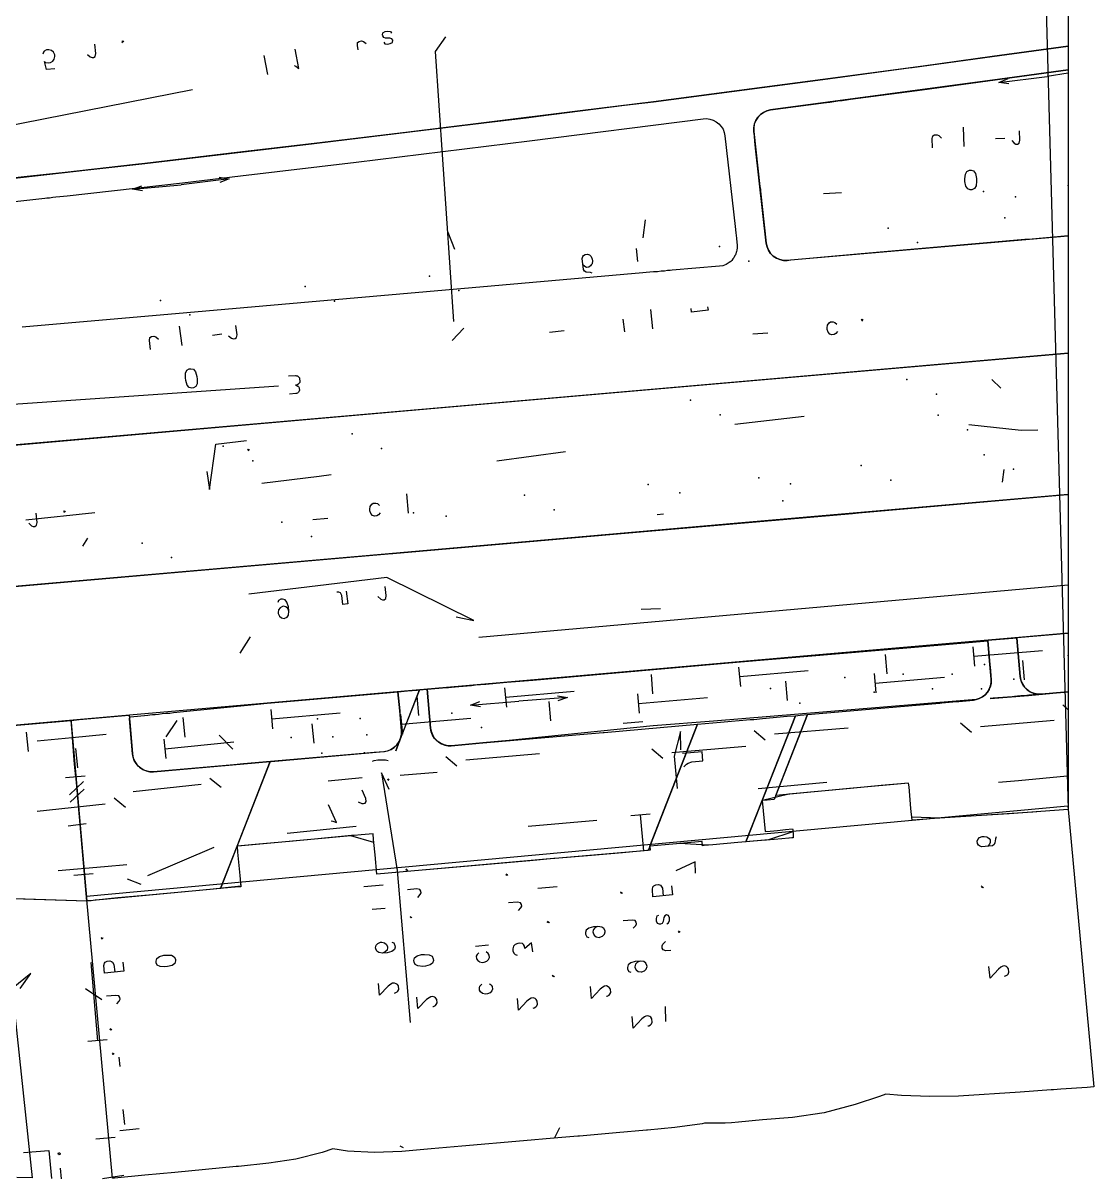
# Model space of a CAD drawing. Header units: metres. Extents: x 131 to 658, y 22 to 173.
# Drawn here: x 600.5 to 658.2, y 60.5 to 122.7 of the extents above; entities that cross this region are included whole.
import ezdxf

# ---------------------------------------------------------------- set-up
doc = ezdxf.new("R2010")
doc.units = ezdxf.units.M
for name, color, linetype in [('BOUNDARY', 7, 'Continuous'), ('BUILDING', 7, 'Continuous'), ('ELECTR_CABLE', 7, 'Continuous'), ('ELECTR_CABLE_COMM', 7, 'Continuous'), ('GAS', 7, 'Continuous'), ('GRASS', 7, 'Continuous'), ('HEAT', 7, 'Continuous'), ('OVERHEAD_POWER_LINE', 7, 'Continuous'), ('ROAD', 7, 'Continuous'), ('SEWER', 7, 'Continuous'), ('SIDEWALK_PATH', 7, 'Continuous'), ('TREE', 7, 'Continuous'), ('WATER_PIPELINE', 7, 'Continuous')]:
    doc.layers.add(name, color=color, linetype=linetype)

msp = doc.modelspace()

# ---------------------------------------------------------------- linework, layer by layer
at = {"layer": 'BOUNDARY'}
msp.add_lwpolyline([(654.554, 161.377), (656.795, 80.359), (655.319, 80.259), (655.319, 80.259), (654.875, 80.226), (653.211, 80.115), (649.882, 79.893), (648.362, 79.948), (648.317, 80.426), (648.317, 80.426), (648.217, 81.58), (648.217, 81.58), (648.195, 81.791), (648.195, 81.791), (646.719, 81.657), (645.066, 81.502), (641.748, 81.191), (640.317, 80.847), (640.305, 80.847), (640.305, 80.847), (640.461, 79.172), (640.461, 79.172), (640.727, 79.205), (640.727, 79.205), (641.138, 79.238), (641.138, 79.238), (641.559, 79.283), (641.559, 79.283), (641.937, 79.316), (641.937, 79.316), (641.948, 79.283), (641.948, 79.283), (641.959, 79.161), (640.638, 78.728), (638.985, 78.584), (638.985, 78.584), (637.653, 78.462), (637.653, 78.462), (637.32, 78.439), (635.867, 78.528), (635.489, 78.495), (635.489, 78.495), (634.247, 78.384), (634.247, 78.384), (634.269, 78.173), (634.269, 78.173), (632.782, 78.04), (631.117, 77.896), (629.131, 77.718), (629.131, 77.718), (629.075, 77.718), (629.075, 77.718), (627.799, 77.607), (626.146, 77.463), (622.828, 77.174), (621.163, 77.03), (619.554, 76.886), (619.554, 76.886), (619.455, 77.929), (619.455, 77.929), (619.388, 78.595), (618.156, 78.95), (616.192, 78.772), (616.192, 78.772), (614.838, 78.65), (613.185, 78.495), (612.02, 78.384), (612.02, 78.384), (612.042, 78.062), (612.042, 78.062), (612.164, 76.819), (612.164, 76.819), (612.22, 76.231), (610.577, 76.065), (607.259, 75.754), (605.606, 75.599), (603.93, 75.432), (603.93, 75.432), (602.277, 75.488), (600.612, 75.543), (599.369, 75.576)], dxfattribs=at)
at = {"layer": 'BUILDING'}
msp.add_lwpolyline([(656.776, 80.57), (658.173, 65.436), (657.808, 65.393), (656.387, 65.297), (655.998, 65.268), (655.873, 65.259), (654.209, 65.148), (650.88, 64.926), (649.335, 64.903), (647.814, 64.958), (646.957, 65.031), (646.63, 64.907), (645.31, 64.474), (643.646, 64.032), (641.942, 63.785), (640.322, 63.643), (639.023, 63.524), (638.651, 63.495), (638.318, 63.473), (637.206, 63.469), (637.079, 63.439), (635.607, 63.233), (634.12, 63.1), (634.077, 63.096), (632.433, 62.953), (630.467, 62.778), (630.377, 62.77), (629.074, 62.661), (627.45, 62.52), (624.128, 62.231), (622.481, 62.088), (620.894, 61.946), (619.429, 61.886), (617.965, 61.97), (617.179, 62.093), (616.602, 61.886), (615.181, 61.526), (613.732, 61.308), (612.09, 61.141), (611.976, 61.13), (608.66, 60.819), (607.049, 60.668), (605.413, 60.506), (605.303, 60.502), (603.902, 75.69)], close=True, dxfattribs=at)
msp.add_lwpolyline([(599.188, 77.278), (600.977, 60.523), (600.162, 60.55)], dxfattribs=at)
at = {"layer": 'ELECTR_CABLE'}
for points in [[(634.002, 112.129), (633.88, 111.153)], [(631.151, 109.255), (631.062, 109.288), (631.062, 109.288), (630.829, 109.311), (630.829, 109.311), (630.729, 109.355), (630.729, 109.355), (630.673, 109.444), (630.673, 109.444), (630.607, 110.043), (630.607, 110.043), (630.64, 110.143), (630.64, 110.143), (630.685, 110.198), (630.685, 110.198), (630.762, 110.265), (630.762, 110.265), (630.895, 110.276), (630.895, 110.276), (630.995, 110.232), (630.995, 110.232), (631.095, 110.143), (631.095, 110.143), (631.151, 110.01), (631.151, 110.01), (631.162, 109.91), (631.162, 109.91), (631.139, 109.754), (631.139, 109.754), (631.095, 109.699), (631.095, 109.699), (631.062, 109.643), (631.062, 109.643), (630.973, 109.577), (630.973, 109.577), (630.84, 109.566), (630.84, 109.566), (630.751, 109.61), (630.751, 109.61), (630.651, 109.699)], [(633.614, 109.888), (633.536, 110.576)], [(653.155, 103.052), (652.678, 103.518)], [(638.83, 101.121), (642.558, 101.543)], [(651.435, 101.099), (654.254, 100.788), (654.254, 100.788), (655.153, 100.81)], [(610.4, 98.569), (610.533, 97.603), (610.533, 97.603), (610.877, 100.034), (610.877, 100.034), (612.53, 100.244)], [(612.652, 99.679), (612.597, 99.723), (612.597, 99.723), (612.641, 99.778), (612.641, 99.778), (612.686, 99.734)], [(626.013, 99.146), (629.708, 99.656)], [(613.362, 97.947), (616.436, 98.325), (616.436, 98.325), (617.091, 98.413)], [(653.255, 97.992), (653.333, 98.68)], [(600.634, 95.961), (604.352, 96.361)], [(603.708, 94.541), (603.975, 94.974)], [(640.095, 81.491), (643.79, 81.835)], [(656.729, 82.168), (654.11, 81.913), (654.11, 81.913), (653.033, 81.813)], [(631.406, 79.782), (627.699, 79.449)], [(614.727, 79.083), (618.434, 79.46)], [(652.911, 78.894), (652.878, 78.794), (652.878, 78.794), (652.845, 78.572), (652.845, 78.572), (652.8, 78.473), (652.8, 78.473), (652.712, 78.417), (652.712, 78.417), (652.112, 78.362), (652.112, 78.362), (652.013, 78.406), (652.013, 78.406), (651.957, 78.439), (651.957, 78.439), (651.902, 78.528), (651.902, 78.528), (651.879, 78.661), (651.879, 78.661), (651.924, 78.75), (651.924, 78.75), (652.013, 78.85), (652.013, 78.85), (652.157, 78.916), (652.157, 78.916), (652.257, 78.916), (652.257, 78.916), (652.412, 78.894), (652.412, 78.894), (652.467, 78.85), (652.467, 78.85), (652.523, 78.806), (652.523, 78.806), (652.578, 78.728), (652.578, 78.728), (652.59, 78.595), (652.59, 78.595), (652.556, 78.495), (652.556, 78.495), (652.456, 78.395)], [(606.083, 77.385), (604.885, 77.274), (604.885, 77.274), (602.377, 77.063)], [(652.212, 76.209), (652.168, 76.153), (652.168, 76.153), (652.112, 76.198), (652.112, 76.198), (652.157, 76.253)], [(608.702, 72.214), (608.669, 72.07), (608.669, 72.07), (608.524, 71.97), (608.524, 71.97), (608.28, 71.903), (608.28, 71.903), (608.136, 71.892), (608.136, 71.892), (607.881, 71.914), (607.881, 71.914), (607.725, 71.981), (607.725, 71.981), (607.659, 72.114), (607.659, 72.114), (607.659, 72.203), (607.659, 72.203), (607.692, 72.347), (607.692, 72.347), (607.836, 72.447), (607.836, 72.447), (608.08, 72.514), (608.08, 72.514), (608.225, 72.525), (608.225, 72.525), (608.48, 72.514), (608.48, 72.514), (608.635, 72.436), (608.635, 72.436), (608.702, 72.303), (608.702, 72.303), (608.702, 72.214)], [(653.366, 71.393), (653.411, 71.404), (653.411, 71.404), (653.511, 71.459), (653.511, 71.459), (653.555, 71.504), (653.555, 71.504), (653.599, 71.604), (653.599, 71.604), (653.577, 71.781), (653.577, 71.781), (653.522, 71.859), (653.522, 71.859), (653.466, 71.903), (653.466, 71.903), (653.366, 71.937), (653.366, 71.937), (653.266, 71.926), (653.266, 71.926), (653.167, 71.87), (653.167, 71.87), (653.033, 71.77), (653.033, 71.77), (652.578, 71.282), (652.578, 71.282), (652.512, 71.903)], [(600.346, 70.727), (600.912, 71.526), (600.912, 71.526), (598.149, 69.307), (598.149, 69.307), (598.337, 67.232)]]:
    msp.add_lwpolyline(points, dxfattribs=at)
at = {"layer": 'ELECTR_CABLE_COMM'}
for points in [[(656.795, 85.741), (656.496, 86.007)], [(644.933, 84.753), (640.96, 84.42)], [(651.58, 84.509), (650.98, 85.009)], [(656.03, 85.164), (652.057, 84.82)], [(640.472, 84.099), (639.873, 84.609)], [(634.957, 83.111), (634.358, 83.61)], [(639.418, 83.755), (635.445, 83.422)], [(619.321, 82.967), (619.399, 83), (619.399, 83), (619.599, 83.033), (619.599, 83.033), (619.81, 83.044), (619.81, 83.044), (620.021, 83.033), (620.021, 83.033), (620.165, 83)], [(623.86, 82.7), (623.261, 83.2)], [(628.31, 83.355), (624.348, 83.022)], [(620.209, 81.447), (619.799, 82.345), (619.799, 82.345), (620.642, 77.086), (620.642, 77.086), (621.352, 68.885)], [(622.795, 82.356), (620.808, 82.19)], [(610.078, 81.713), (606.427, 81.324)], [(611.165, 81.546), (610.555, 82.035)], [(618.755, 82.079), (616.925, 81.89)], [(620.198, 81.935), (620.143, 81.957), (620.143, 81.957), (620.165, 82.024), (620.165, 82.024), (620.22, 81.99)], [(606.005, 80.481), (605.395, 80.969)], [(618.545, 80.77), (618.733, 80.692), (618.733, 80.692), (618.833, 80.681), (618.833, 80.681), (618.922, 80.714), (618.922, 80.714), (618.977, 80.803), (618.977, 80.803), (618.955, 80.958), (618.955, 80.958), (618.755, 81.413)], [(604.918, 80.648), (601.256, 80.259)], [(617.08, 79.749), (617.18, 79.738), (617.18, 79.738), (617.368, 79.66), (617.368, 79.66), (616.947, 80.625)], [(610.777, 78.317), (607.204, 76.786)], [(606.849, 76.331), (606.116, 76.619)], [(621.219, 77.119), (621.175, 77.074), (621.175, 77.074), (621.119, 77.119), (621.119, 77.119), (621.163, 77.163)], [(619.887, 76.287), (618.844, 76.198)], [(621.752, 75.632), (621.885, 75.787), (621.885, 75.787), (621.929, 75.876), (621.929, 75.876), (621.918, 75.965), (621.918, 75.965), (621.863, 76.054), (621.863, 76.054), (621.707, 76.087), (621.707, 76.087), (621.208, 76.042)], [(619.998, 75.033), (619.299, 74.977)], [(621.441, 74.567), (621.397, 74.522), (621.397, 74.522), (621.341, 74.567), (621.341, 74.567), (621.385, 74.611)], [(620.353, 73.213), (620.464, 73.179), (620.464, 73.179), (620.52, 73.046), (620.52, 73.046), (620.531, 72.958), (620.531, 72.958), (620.498, 72.824), (620.498, 72.824), (620.353, 72.713), (620.353, 72.713), (620.109, 72.647), (620.109, 72.647), (619.854, 72.636), (619.854, 72.636), (619.654, 72.658), (619.654, 72.658), (619.543, 72.736), (619.543, 72.736), (619.488, 72.869), (619.488, 72.869), (619.477, 72.913), (619.477, 72.913), (619.521, 73.057), (619.521, 73.057), (619.61, 73.146), (619.61, 73.146), (619.754, 73.213), (619.754, 73.213), (619.81, 73.213), (619.81, 73.213), (619.965, 73.179), (619.965, 73.179), (620.065, 73.102), (620.065, 73.102), (620.132, 72.969), (620.132, 72.969), (620.132, 72.924), (620.132, 72.924), (620.098, 72.791), (620.098, 72.791), (619.998, 72.691), (619.998, 72.691), (619.854, 72.636)], [(622.595, 72.236), (622.551, 72.092), (622.551, 72.092), (622.417, 71.992), (622.417, 71.992), (622.173, 71.926), (622.173, 71.926), (622.018, 71.914), (622.018, 71.914), (621.763, 71.937), (621.763, 71.937), (621.607, 72.014), (621.607, 72.014), (621.552, 72.147), (621.552, 72.147), (621.541, 72.236), (621.541, 72.236), (621.574, 72.369), (621.574, 72.369), (621.718, 72.48), (621.718, 72.48), (621.962, 72.547), (621.962, 72.547), (622.118, 72.558), (622.118, 72.558), (622.362, 72.536), (622.362, 72.536), (622.528, 72.458), (622.528, 72.458), (622.584, 72.325), (622.584, 72.325), (622.595, 72.236)], [(620.498, 70.472), (620.542, 70.483), (620.542, 70.483), (620.642, 70.538), (620.642, 70.538), (620.686, 70.583), (620.686, 70.583), (620.731, 70.672), (620.731, 70.672), (620.709, 70.86), (620.709, 70.86), (620.653, 70.938), (620.653, 70.938), (620.598, 70.982), (620.598, 70.982), (620.498, 71.016), (620.498, 71.016), (620.398, 71.004), (620.398, 71.004), (620.298, 70.96), (620.298, 70.96), (620.165, 70.849), (620.165, 70.849), (619.699, 70.361), (619.699, 70.361), (619.643, 70.993)], [(622.562, 69.751), (622.606, 69.751), (622.606, 69.751), (622.706, 69.806), (622.706, 69.806), (622.75, 69.862), (622.75, 69.862), (622.795, 69.95), (622.795, 69.95), (622.773, 70.128), (622.773, 70.128), (622.717, 70.217), (622.717, 70.217), (622.662, 70.261), (622.662, 70.261), (622.562, 70.294), (622.562, 70.294), (622.462, 70.283), (622.462, 70.283), (622.362, 70.228), (622.362, 70.228), (622.229, 70.128), (622.229, 70.128), (621.763, 69.64), (621.763, 69.64), (621.707, 70.261)]]:
    msp.add_lwpolyline(points, dxfattribs=at)
at = {"layer": 'GAS'}
for points in [[(651.757, 88.082), (651.668, 89.126)], [(647.03, 87.672), (646.941, 88.715)], [(655.397, 88.915), (651.713, 88.604)], [(639.151, 86.995), (639.051, 88.038)], [(642.78, 87.838), (639.107, 87.516)], [(654.332, 88.393), (654.421, 87.35)], [(634.424, 86.595), (634.335, 87.639)], [(641.57, 87.283), (641.659, 86.24)], [(646.342, 87.694), (646.431, 86.651)], [(646.386, 87.172), (650.126, 87.494)], [(626.545, 85.874), (626.446, 86.917)], [(630.174, 86.729), (626.501, 86.396)], [(633.581, 86.595), (633.681, 85.552)], [(621.818, 85.43), (621.729, 86.473)], [(628.809, 86.185), (628.898, 85.142)], [(633.636, 86.074), (637.365, 86.396)], [(609.223, 84.265), (609.124, 85.319)], [(613.939, 84.709), (613.851, 85.752)], [(617.568, 85.563), (613.895, 85.231)], [(620.82, 85.475), (620.93, 84.432)], [(620.875, 84.953), (621.907, 85.053), (621.907, 85.053), (624.604, 85.286)], [(608.768, 85.153), (608.18, 84.276)], [(616.048, 84.975), (616.159, 83.932)], [(632.815, 85.009), (633.869, 85.097)], [(600.779, 83.488), (600.679, 84.531)], [(603.131, 84.232), (601.256, 84.054)], [(604.973, 84.409), (603.131, 84.232)], [(603.131, 84.232), (603.253, 82.811), (603.253, 82.811), (603.309, 82.123)], [(608.08, 84.154), (608.191, 83.111)], [(611.787, 83.61), (611.054, 84.365)], [(603.309, 83.655), (603.42, 82.612)], [(608.136, 83.633), (611.853, 84.01)], [(603.83, 82.168), (602.787, 82.079)], [(602.998, 81.147), (603.753, 81.868)], [(603.031, 80.759), (603.786, 81.469)], [(633.237, 80.037), (634.28, 80.126)], [(633.925, 78.129), (633.758, 80.082)], [(603.897, 79.593), (602.92, 79.46)], [(604.274, 76.908), (603.22, 76.819)], [(635.423, 76.253), (635.467, 75.765), (635.467, 75.765), (634.424, 75.654), (634.424, 75.654), (634.391, 76.065), (634.391, 76.065), (634.424, 76.198), (634.424, 76.198), (634.468, 76.253), (634.468, 76.253), (634.568, 76.309), (634.568, 76.309), (634.713, 76.32), (634.713, 76.32), (634.824, 76.287), (634.824, 76.287), (634.868, 76.242), (634.868, 76.242), (634.935, 76.12), (634.935, 76.12), (634.979, 75.71)], [(604.796, 73.446), (604.751, 73.39), (604.751, 73.39), (604.696, 73.435), (604.696, 73.435), (604.74, 73.479)], [(605.872, 72.147), (605.917, 71.659), (605.917, 71.659), (604.873, 71.559), (604.873, 71.559), (604.84, 71.959), (604.84, 71.959), (604.873, 72.092), (604.873, 72.092), (604.918, 72.147), (604.918, 72.147), (605.018, 72.203), (605.018, 72.203), (605.162, 72.214), (605.162, 72.214), (605.262, 72.181), (605.262, 72.181), (605.317, 72.136), (605.317, 72.136), (605.384, 72.014), (605.384, 72.014), (605.428, 71.615)], [(604.141, 72.125), (604.496, 67.909)], [(603.864, 70.727), (604.74, 70.139)], [(605.539, 69.906), (605.672, 70.05), (605.672, 70.05), (605.717, 70.15), (605.717, 70.15), (605.706, 70.239), (605.706, 70.239), (605.65, 70.328), (605.65, 70.328), (605.495, 70.35), (605.495, 70.35), (604.996, 70.305)], [(605.273, 68.519), (605.229, 68.474), (605.229, 68.474), (605.173, 68.519), (605.173, 68.519), (605.217, 68.563)], [(605.018, 67.953), (603.975, 67.864)], [(605.406, 67.232), (605.351, 67.176), (605.351, 67.176), (605.306, 67.221), (605.306, 67.221), (605.351, 67.265)], [(605.717, 66.532), (605.672, 67.032)], [(605.972, 63.403), (605.894, 64.202)], [(606.749, 63.159), (605.706, 63.059)], [(605.462, 62.693), (604.418, 62.604)], [(604.769, 60.484), (605.118, 60.54)], [(605.118, 60.54), (605.917, 60.662)]]:
    msp.add_lwpolyline(points, dxfattribs=at)
at = {"layer": 'GRASS'}
for points in [[(641.659, 109.943), (641.459, 109.943), (641.26, 109.987), (641.071, 110.065), (640.905, 110.176), (640.76, 110.32), (640.649, 110.487), (640.572, 110.675), (640.527, 110.875), (639.95, 115.991), (639.917, 116.346), (639.884, 116.645), (639.85, 116.89), (639.85, 117.089), (639.884, 117.289), (639.961, 117.478), (640.062, 117.628), (640.072, 117.655), (640.217, 117.8), (640.372, 117.911), (640.561, 117.999), (640.76, 118.044), (643.479, 118.41), (643.612, 118.421), (643.768, 118.443), (643.956, 118.465), (644.167, 118.499), (644.389, 118.532), (644.622, 118.554), (644.844, 118.587), (645.066, 118.621), (648.917, 119.131), (656.795, 120.208), (656.795, 119.553), (656.795, 119.287), (656.795, 117.045), (656.795, 116.956), (656.795, 116.579), (656.795, 111.264), (654.642, 111.075), (654.454, 111.064), (653.433, 110.975), (645.443, 110.276)], [(654.509, 86.884), (654.387, 87.017), (654.298, 87.184), (654.232, 87.35), (654.199, 87.528), (654.021, 89.592), (654.021, 89.614), (654.032, 89.625), (656.795, 89.858), (656.795, 89.847), (656.795, 89.836), (656.795, 88.282), (656.795, 86.706), (656.163, 86.651), (655.342, 86.573), (655.153, 86.573), (654.975, 86.607), (654.809, 86.673), (654.642, 86.762)], [(622.473, 84.554), (622.44, 84.753), (622.262, 86.84), (623.294, 86.928), (623.416, 86.939), (623.571, 86.962), (623.76, 86.973), (623.971, 86.995), (624.193, 87.006), (624.415, 87.028), (624.648, 87.05), (624.859, 87.073), (625.414, 87.117), (626.545, 87.217), (627.955, 87.339), (635.667, 88.016), (638.918, 88.293), (648.095, 89.07), (652.456, 89.458), (652.567, 88.171), (652.601, 87.849), (652.623, 87.572), (652.634, 87.394), (652.634, 87.361), (652.634, 87.206), (652.634, 87.172), (652.601, 87.017), (652.534, 86.851), (652.523, 86.828), (652.434, 86.684), (652.423, 86.673), (652.312, 86.54), (652.301, 86.529), (652.168, 86.429), (652.001, 86.34), (651.824, 86.285), (651.191, 86.229), (646.841, 85.874), (637.675, 85.131), (634.435, 84.864), (626.679, 84.076), (625.258, 83.954), (624.126, 83.855), (623.571, 83.799), (623.372, 83.799), (623.172, 83.843), (622.983, 83.932), (622.806, 84.043), (622.662, 84.187), (622.551, 84.365)], [(620.686, 86.706), (620.786, 85.674), (620.808, 85.33), (620.842, 85.02), (620.864, 84.764), (620.875, 84.62), (620.875, 84.554), (620.875, 84.432), (620.864, 84.365), (620.842, 84.254), (620.764, 84.054), (620.686, 83.921), (620.664, 83.899), (620.575, 83.788), (620.531, 83.755), (620.431, 83.666), (620.276, 83.577), (620.098, 83.511), (619.921, 83.477), (619.41, 83.433), (618.811, 83.388), (613.829, 82.956), (612.364, 82.823), (611.842, 82.778), (607.526, 82.401), (607.348, 82.401), (607.17, 82.434), (606.993, 82.49), (606.838, 82.59), (606.693, 82.7), (606.582, 82.845), (606.482, 83), (606.427, 83.178), (606.394, 83.355), (606.227, 85.242), (606.249, 85.353), (606.272, 85.353), (607.215, 85.452), (607.315, 85.464), (607.459, 85.475), (607.614, 85.486), (607.792, 85.508), (607.992, 85.53), (608.191, 85.552), (608.391, 85.563), (608.591, 85.586), (608.78, 85.608), (613.118, 86.041), (613.64, 86.085), (615.105, 86.218), (620.087, 86.651)]]:
    msp.add_lwpolyline(points, close=True, dxfattribs=at)
for points in [[(599.725, 113.072), (601.666, 113.294), (601.777, 113.305), (601.922, 113.316), (602.088, 113.339), (602.266, 113.361), (602.465, 113.383), (602.665, 113.405), (602.865, 113.427), (609.079, 114.127), (612.208, 114.504), (618.434, 115.236), (627.777, 116.379), (637.121, 117.567), (637.309, 117.578), (637.487, 117.555), (637.664, 117.5), (637.831, 117.411), (637.975, 117.289), (638.097, 117.156), (638.197, 117.001), (638.264, 116.823), (638.297, 116.645), (638.852, 111.774), (638.885, 111.43), (638.918, 111.141), (638.941, 110.897), (638.952, 110.786), (638.963, 110.687), (638.963, 110.609), (638.941, 110.498), (638.929, 110.42), (638.874, 110.243), (638.841, 110.198), (638.785, 110.087), (638.73, 110.021), (638.663, 109.943), (638.608, 109.888), (638.519, 109.821), (638.363, 109.721), (638.186, 109.655), (638.008, 109.632), (635.456, 109.41), (635.345, 109.399), (635.212, 109.388), (635.046, 109.366), (634.857, 109.355), (634.668, 109.333), (634.457, 109.322), (634.258, 109.299), (634.058, 109.288), (633.869, 109.266), (624.681, 108.467), (615.46, 107.657), (609.312, 107.124), (600.446, 106.348)], [(584.822, 98.68), (600.834, 100.067), (622.251, 101.942), (642.503, 103.707), (656.795, 104.95), (656.795, 104.883), (656.795, 104.827), (656.795, 98.846), (656.795, 97.337), (639.407, 95.817), (619.166, 94.052), (597.738, 92.177)]]:
    msp.add_lwpolyline(points, dxfattribs=at)
at = {"layer": 'HEAT'}
for points in [[(600.512, 61.894), (601.888, 61.994), (602.019, 60.488)], [(602.456, 61.868), (602.482, 61.858), (602.494, 61.829), (602.484, 61.804), (602.484, 61.804), (602.474, 61.778), (602.445, 61.765), (602.419, 61.775), (602.419, 61.775), (602.394, 61.785), (602.381, 61.814), (602.391, 61.84), (602.391, 61.84), (602.401, 61.866), (602.43, 61.878), (602.456, 61.868)], [(602.499, 61.04), (602.547, 60.47)]]:
    msp.add_lwpolyline(points, dxfattribs=at)
at = {"layer": 'OVERHEAD_POWER_LINE'}
for points in [[(653.045, 119.531), (655.652, 119.852)], [(653.588, 119.453), (653.045, 119.531), (653.045, 119.531), (653.555, 119.73)], [(656.795, 120.019), (655.652, 119.852)], [(606.383, 113.783), (609.001, 114.016)], [(606.926, 113.683), (606.383, 113.783), (606.383, 113.783), (606.893, 113.96)], [(611.598, 114.337), (609.001, 114.016)], [(611.065, 114.415), (611.598, 114.337), (611.598, 114.337), (611.099, 114.138)], [(624.592, 85.985), (627.2, 86.196)], [(625.125, 85.896), (624.592, 85.985), (624.592, 85.985), (625.103, 86.174)], [(629.819, 86.396), (627.2, 86.196)], [(629.286, 86.496), (629.819, 86.396), (629.819, 86.396), (629.297, 86.218)]]:
    msp.add_lwpolyline(points, dxfattribs=at)
at = {"layer": 'ROAD'}
for points in [[(656.795, 131.393), (656.795, 121.484), (652.689, 120.918), (648.972, 120.407), (643.568, 119.686), (639.739, 119.187), (634.446, 118.488), (630.496, 117.999), (625.314, 117.345), (621.252, 116.845), (616.181, 116.235), (612.009, 115.747), (607.048, 115.159), (606.549, 115.103), (603.542, 114.77), (602.754, 114.681), (600.557, 114.437), (594.576, 113.771)], [(596.129, 92.033), (609.257, 93.187), (620.165, 94.13), (620.409, 94.152), (633.126, 95.262), (645.166, 96.316), (645.499, 96.35), (656.74, 97.326), (656.795, 97.337), (656.795, 97.315), (656.795, 97.204), (656.795, 97.115), (656.795, 89.858), (653.71, 89.592), (642.125, 88.582), (630.096, 87.528), (617.135, 86.396), (606.227, 85.441), (599.548, 84.86), (603.076, 85.164), (603.087, 85.075), (603.087, 85.053), (603.93, 75.432), (599.369, 75.576)]]:
    msp.add_lwpolyline(points, dxfattribs=at)
at = {"layer": 'SEWER'}
for points in [[(619.932, 121.695), (619.987, 121.606), (619.987, 121.606), (620.132, 121.584), (620.132, 121.584), (620.265, 121.617), (620.265, 121.617), (620.387, 121.683), (620.387, 121.683), (620.409, 121.794), (620.409, 121.794), (620.353, 121.883), (620.353, 121.883), (620.254, 121.916), (620.254, 121.916), (620.021, 121.916), (620.021, 121.916), (619.921, 121.95), (619.921, 121.95), (619.865, 122.039), (619.865, 122.039), (619.854, 122.094), (619.854, 122.094), (619.876, 122.194), (619.876, 122.194), (619.998, 122.272), (619.998, 122.272), (620.132, 122.294), (620.132, 122.294), (620.276, 122.272), (620.276, 122.272), (620.331, 122.183)], [(618.545, 121.273), (618.5, 121.517), (618.5, 121.517), (618.511, 121.672), (618.511, 121.672), (618.589, 121.739), (618.589, 121.739), (618.722, 121.761), (618.722, 121.761), (618.822, 121.739), (618.822, 121.739), (618.977, 121.617)], [(622.717, 121.184), (623.272, 121.983)], [(613.673, 119.952), (613.473, 120.984)], [(615.094, 120.441), (615.193, 120.407), (615.193, 120.407), (615.349, 120.285), (615.349, 120.285), (615.149, 121.317)], [(623.694, 106.647), (622.717, 121.184)], [(609.623, 119.131), (598.104, 116.867), (598.104, 116.867), (587.374, 114.415)], [(623.372, 111.463), (623.727, 110.553)], [(634.424, 106.248), (634.313, 107.291)], [(637.365, 107.446), (637.387, 107.258), (637.387, 107.258), (636.499, 107.158), (636.499, 107.158), (636.477, 107.357)], [(632.904, 106.092), (632.826, 106.78)], [(623.605, 105.626), (624.226, 106.292)], [(628.842, 106.07), (629.641, 106.159)], [(623.816, 90.735), (624.781, 90.546), (624.781, 90.546), (620.087, 92.865), (620.087, 92.865), (612.663, 91.955)], [(619.61, 91.833), (619.765, 91.7), (619.765, 91.7), (619.854, 91.656), (619.854, 91.656), (619.943, 91.667), (619.943, 91.667), (620.032, 91.733), (620.032, 91.733), (620.054, 91.889), (620.054, 91.889), (619.998, 92.377)], [(625.036, 89.647), (656.795, 92.466)], [(614.816, 91.045), (614.75, 91.19), (614.75, 91.19), (614.65, 91.278), (614.65, 91.278), (614.517, 91.312), (614.517, 91.312), (614.472, 91.3), (614.472, 91.3), (614.339, 91.234), (614.339, 91.234), (614.261, 91.123), (614.261, 91.123), (614.239, 90.968), (614.239, 90.968), (614.239, 90.923), (614.239, 90.923), (614.306, 90.779), (614.306, 90.779), (614.406, 90.69), (614.406, 90.69), (614.55, 90.657), (614.55, 90.657), (614.594, 90.668), (614.594, 90.668), (614.716, 90.723), (614.716, 90.723), (614.794, 90.834), (614.794, 90.834), (614.816, 91.045), (614.816, 91.045), (614.783, 91.289), (614.783, 91.289), (614.705, 91.534), (614.705, 91.534), (614.605, 91.667), (614.605, 91.667), (614.461, 91.7), (614.461, 91.7), (614.372, 91.689), (614.372, 91.689), (614.25, 91.622), (614.25, 91.622), (614.217, 91.522)], [(617.901, 92.122), (617.979, 91.434), (617.979, 91.434), (617.712, 91.4), (617.712, 91.4), (617.657, 91.889), (617.657, 91.889), (617.59, 92.033), (617.59, 92.033), (617.502, 92.077), (617.502, 92.077), (617.402, 92.066)], [(612.186, 88.782), (612.752, 89.669)], [(629.123, 62.665), (629.397, 63.237)], [(620.986, 62.138), (620.808, 62.238)]]:
    msp.add_lwpolyline(points, dxfattribs=at)
at = {"layer": 'SIDEWALK_PATH'}
msp.add_lwpolyline([(598.926, 114.249), (603.986, 114.815), (607.048, 115.159), (616.181, 116.235), (617.934, 116.446), (625.314, 117.345), (627.733, 117.644), (628.254, 117.711), (632.893, 118.299), (634.446, 118.488), (643.568, 119.686), (648.339, 120.33), (648.384, 120.33), (652.689, 120.918), (656.795, 121.484), (656.795, 121.406), (656.795, 121.351), (656.795, 120.585), (656.795, 120.529), (656.795, 120.219), (656.795, 120.208), (653.1, 119.708), (640.76, 118.044), (640.561, 117.999), (640.372, 117.911), (640.217, 117.8), (640.072, 117.644), (639.961, 117.478), (639.881, 117.272), (639.85, 117.089), (639.85, 116.89), (640.183, 113.927), (640.206, 113.771), (640.217, 113.683), (640.217, 113.672), (640.527, 110.875), (640.572, 110.675), (640.649, 110.487), (640.76, 110.32), (640.905, 110.176), (641.071, 110.065), (641.26, 109.987), (641.459, 109.943), (641.659, 109.943), (641.826, 109.965), (656.795, 111.264), (656.795, 111.252), (656.795, 109.643), (656.795, 109.166), (656.795, 106.348), (656.795, 104.95), (495.681, 90.901)], dxfattribs=at)
for points in [[(648.195, 81.791), (645.21, 81.513), (641.038, 81.125), (642.747, 85.475), (646.908, 85.841), (649.882, 86.096), (649.982, 86.107), (650.57, 86.163), (650.892, 86.185), (651.68, 86.263), (651.824, 86.285), (652.001, 86.34), (652.168, 86.429), (652.312, 86.54), (652.434, 86.684), (652.523, 86.828), (652.534, 86.851), (652.601, 87.022), (652.634, 87.206), (652.634, 87.394), (652.567, 88.171), (652.456, 89.458), (652.456, 89.481), (652.467, 89.481), (654.021, 89.614), (654.021, 89.592), (654.199, 87.528), (654.243, 87.328), (654.321, 87.139), (654.432, 86.962), (654.576, 86.817), (654.742, 86.706), (654.931, 86.618), (655.131, 86.584), (655.33, 86.573), (655.12, 86.562), (654.898, 86.54), (654.665, 86.518), (654.443, 86.496), (654.243, 86.484), (654.054, 86.473), (653.899, 86.451), (653.777, 86.44), (652.756, 86.362), (652.586, 86.344), (654.654, 86.507), (656.163, 86.651), (656.795, 86.706), (656.795, 84.043), (656.795, 80.359), (655.319, 80.259), (653.61, 80.137), (652.123, 80.037), (649.305, 79.86), (649.172, 79.849), (648.384, 79.793), (648.317, 80.426), (648.217, 81.58)], [(620.32, 83.599), (620.487, 83.71), (620.631, 83.855), (620.753, 84.021), (620.831, 84.21), (620.564, 83.522), (621.84, 86.806), (622.262, 86.84), (622.44, 84.753), (622.473, 84.576), (622.539, 84.398), (622.628, 84.243), (622.739, 84.11), (622.883, 83.988), (623.039, 83.899), (623.216, 83.832), (623.394, 83.799), (623.549, 83.799), (625.258, 83.954), (631.739, 84.52), (631.794, 84.52), (636.821, 84.964), (634.158, 78.162), (629.131, 77.718), (629.075, 77.718), (622.595, 77.152), (619.554, 76.886), (619.455, 77.929), (619.377, 78.75), (619.344, 79.061), (618.7, 79.005), (618.334, 78.972), (618.178, 78.961), (616.192, 78.772), (613.64, 78.528), (612.053, 78.384), (612.042, 78.384), (612.02, 78.384), (613.806, 82.945), (613.829, 82.956), (613.851, 82.956), (619.921, 83.488), (619.954, 83.488), (620.12, 83.522)], [(620.875, 84.62), (620.786, 85.674), (620.686, 86.706), (621.208, 86.751), (621.729, 86.795), (621.807, 86.806), (621.84, 86.806), (620.831, 84.21), (620.875, 84.409)], [(606.205, 85.441), (606.227, 85.242), (606.238, 85.108), (606.394, 83.355), (606.427, 83.155), (606.505, 82.956), (606.616, 82.789), (606.76, 82.645), (606.937, 82.523), (607.126, 82.445), (607.326, 82.401), (607.526, 82.401), (613.806, 82.945), (611.121, 76.109), (604.829, 75.521), (604.618, 75.499), (604.385, 75.476), (604.163, 75.454), (603.941, 75.443), (603.93, 75.432), (603.153, 84.298), (603.076, 85.164), (603.509, 85.208)], [(641.648, 85.386), (642.092, 85.419), (639.429, 78.617), (638.985, 78.584), (637.653, 78.462), (637.176, 78.428), (637.098, 78.417), (637.076, 78.639), (635.489, 78.495), (634.247, 78.384), (636.821, 84.964), (638.064, 85.064), (639.651, 85.208), (639.762, 85.219), (639.85, 85.219), (640.317, 85.264)], [(642.092, 85.419), (642.358, 85.441), (642.747, 85.475), (640.949, 80.903), (640.572, 80.87), (640.305, 80.847)], [(640.461, 79.172), (640.727, 79.205), (641.138, 79.238), (641.559, 79.283), (641.937, 79.316), (641.948, 79.283), (641.97, 78.994), (641.981, 78.839), (641.903, 78.839), (641.759, 78.828), (641.748, 78.817), (641.371, 78.783), (640.949, 78.75), (640.538, 78.717), (640.261, 78.695), (639.429, 78.617), (640.305, 80.847)], [(612.164, 76.819), (612.22, 76.209), (611.909, 76.187), (611.287, 76.131), (611.121, 76.109), (612.02, 78.384), (612.042, 78.062)]]:
    msp.add_lwpolyline(points, close=True, dxfattribs=at)
at = {"layer": 'TREE'}
for p in [(656.795, 113.982), (652.231, 113.644), (653.949, 113.363), (653.384, 112.24), (647.089, 111.672), (648.67, 110.897), (638.012, 110.685), (639.593, 109.898), (622.388, 109.098), (615.685, 108.532), (607.89, 107.788), (617.267, 107.746), (623.969, 108.312), (609.477, 107.002), (648.104, 103.527), (649.691, 102.741), (636.453, 102.418), (638.04, 101.631), (649.791, 101.596), (618.226, 100.598), (651.367, 100.81), (611.28, 99.932), (619.808, 99.811), (612.861, 99.146), (652.255, 99.477), (645.646, 98.889), (653.842, 98.702), (634.168, 97.863), (640.121, 98.229), (641.839, 97.898), (647.228, 98.103), (627.509, 97.291), (635.875, 97.413), (629.096, 96.505), (641.424, 96.988), (621.523, 96.349), (623.282, 96.169), (614.437, 95.843), (606.913, 94.716), (616.024, 95.062), (608.489, 93.93), (656.795, 88.659), (652.277, 88.169), (644.753, 87.47), (647.899, 87.648), (650.54, 87.659), (653.864, 87.383), (640.758, 86.882), (646.34, 86.684), (649.48, 86.862), (652.121, 86.873), (642.334, 86.096), (623.592, 85.562), (616.345, 85.253), (618.653, 85.275), (625.179, 84.775), (614.937, 84.238), (617.17, 84.273), (619.016, 84.382), (618.887, 83.422), (616.579, 83.399)]:
    msp.add_point(p, dxfattribs=at)
at = {"layer": 'WATER_PIPELINE'}
for points in [[(603.964, 121.029), (604.108, 120.896), (604.108, 120.896), (604.208, 120.862), (604.208, 120.862), (604.296, 120.873), (604.296, 120.873), (604.385, 120.929), (604.385, 120.929), (604.407, 121.084), (604.407, 121.084), (604.352, 121.584)], [(605.872, 121.661), (605.828, 121.706), (605.828, 121.706), (605.861, 121.761), (605.861, 121.761), (605.917, 121.717)], [(602.199, 120.263), (601.755, 120.219), (601.755, 120.219), (601.655, 120.651), (601.655, 120.651), (601.7, 120.607), (601.7, 120.607), (601.844, 120.574), (601.844, 120.574), (601.977, 120.596), (601.977, 120.596), (602.099, 120.663), (602.099, 120.663), (602.177, 120.773), (602.177, 120.773), (602.21, 120.929), (602.21, 120.929), (602.199, 121.018), (602.199, 121.018), (602.133, 121.162), (602.133, 121.162), (602.033, 121.251), (602.033, 121.251), (601.888, 121.284), (601.888, 121.284), (601.755, 121.273), (601.755, 121.273), (601.633, 121.206), (601.633, 121.206), (601.589, 121.151), (601.589, 121.151), (601.556, 121.051)], [(651.191, 116.08), (651.147, 117.123)], [(649.482, 116.002), (649.46, 116.501), (649.46, 116.501), (649.494, 116.657), (649.494, 116.657), (649.582, 116.712), (649.582, 116.712), (649.727, 116.712), (649.727, 116.712), (649.815, 116.668), (649.815, 116.668), (649.96, 116.523)], [(652.878, 116.501), (653.377, 116.523)], [(653.744, 116.39), (653.877, 116.246), (653.877, 116.246), (653.977, 116.202), (653.977, 116.202), (654.065, 116.202), (654.065, 116.202), (654.154, 116.257), (654.154, 116.257), (654.187, 116.412), (654.187, 116.412), (654.165, 116.912)], [(651.513, 113.749), (651.38, 113.794), (651.38, 113.794), (651.28, 113.938), (651.28, 113.938), (651.225, 114.182), (651.225, 114.182), (651.225, 114.337), (651.225, 114.337), (651.258, 114.593), (651.258, 114.593), (651.336, 114.737), (651.336, 114.737), (651.469, 114.792), (651.469, 114.792), (651.558, 114.803), (651.558, 114.803), (651.691, 114.759), (651.691, 114.759), (651.791, 114.615), (651.791, 114.615), (651.846, 114.36), (651.846, 114.36), (651.857, 114.215), (651.857, 114.215), (651.824, 113.96), (651.824, 113.96), (651.735, 113.805), (651.735, 113.805), (651.602, 113.749), (651.602, 113.749), (651.513, 113.749)], [(643.601, 113.538), (644.578, 113.605)], [(644.356, 106.104), (644.278, 106.004), (644.278, 106.004), (644.189, 105.948), (644.189, 105.948), (644.056, 105.937), (644.056, 105.937), (643.956, 105.97), (643.956, 105.97), (643.856, 106.07), (643.856, 106.07), (643.801, 106.215), (643.801, 106.215), (643.801, 106.314), (643.801, 106.314), (643.823, 106.459), (643.823, 106.459), (643.912, 106.57), (643.912, 106.57), (643.99, 106.625), (643.99, 106.625), (644.134, 106.636), (644.134, 106.636), (644.223, 106.592), (644.223, 106.592), (644.322, 106.503)], [(645.71, 106.669), (645.654, 106.714), (645.654, 106.714), (645.698, 106.769), (645.698, 106.769), (645.743, 106.725)], [(607.359, 105.138), (607.304, 105.626), (607.304, 105.626), (607.326, 105.782), (607.326, 105.782), (607.404, 105.848), (607.404, 105.848), (607.537, 105.859), (607.537, 105.859), (607.637, 105.826), (607.637, 105.826), (607.792, 105.693)], [(609.057, 105.349), (608.924, 106.392)], [(610.699, 105.915), (611.199, 105.981)], [(611.565, 105.882), (611.72, 105.748), (611.72, 105.748), (611.82, 105.715), (611.82, 105.715), (611.909, 105.726), (611.909, 105.726), (611.986, 105.782), (611.986, 105.782), (612.02, 105.937), (612.02, 105.937), (611.953, 106.436)], [(639.806, 105.981), (640.616, 106.048)], [(609.578, 103.063), (609.434, 103.096), (609.434, 103.096), (609.334, 103.229), (609.334, 103.229), (609.257, 103.474), (609.257, 103.474), (609.234, 103.618), (609.234, 103.618), (609.246, 103.873), (609.246, 103.873), (609.312, 104.028), (609.312, 104.028), (609.445, 104.095), (609.445, 104.095), (609.534, 104.106), (609.534, 104.106), (609.678, 104.084), (609.678, 104.084), (609.778, 103.94), (609.778, 103.94), (609.856, 103.696), (609.856, 103.696), (609.878, 103.551), (609.878, 103.551), (609.867, 103.296), (609.867, 103.296), (609.8, 103.141), (609.8, 103.141), (609.667, 103.074), (609.667, 103.074), (609.578, 103.063)], [(614.783, 103.718), (615.16, 103.74), (615.16, 103.74), (615.193, 103.74), (615.193, 103.74), (615.227, 103.729), (615.227, 103.729), (615.271, 103.718), (615.271, 103.718), (615.304, 103.696), (615.304, 103.696), (615.338, 103.673), (615.338, 103.673), (615.36, 103.64), (615.36, 103.64), (615.382, 103.618), (615.382, 103.618), (615.382, 103.596), (615.382, 103.596), (615.393, 103.396), (615.393, 103.396), (615.393, 103.363), (615.393, 103.363), (615.371, 103.329), (615.371, 103.329), (615.338, 103.285), (615.338, 103.285), (615.316, 103.263), (615.316, 103.263), (615.282, 103.252), (615.282, 103.252), (615.238, 103.229), (615.238, 103.229), (615.193, 103.218), (615.193, 103.218), (615.16, 103.218), (615.16, 103.218), (615.205, 103.207), (615.205, 103.207), (615.238, 103.196), (615.238, 103.196), (615.282, 103.174), (615.282, 103.174), (615.316, 103.163), (615.316, 103.163), (615.327, 103.141), (615.327, 103.141), (615.349, 103.119), (615.349, 103.119), (615.36, 103.085), (615.36, 103.085), (615.371, 103.063), (615.371, 103.063), (615.382, 102.941), (615.382, 102.941), (615.371, 102.93), (615.371, 102.93), (615.36, 102.897), (615.36, 102.897), (615.349, 102.874), (615.349, 102.874), (615.338, 102.852), (615.338, 102.852), (615.316, 102.83), (615.316, 102.83), (615.271, 102.797), (615.271, 102.797), (615.216, 102.775), (615.216, 102.775), (615.182, 102.763), (615.182, 102.763), (614.849, 102.741)], [(596.296, 101.953), (614.25, 103.185)], [(621.252, 96.327), (621.163, 97.37)], [(619.721, 96.338), (619.643, 96.239), (619.643, 96.239), (619.554, 96.183), (619.554, 96.183), (619.421, 96.172), (619.421, 96.172), (619.321, 96.205), (619.321, 96.205), (619.233, 96.305), (619.233, 96.305), (619.166, 96.449), (619.166, 96.449), (619.166, 96.549), (619.166, 96.549), (619.188, 96.694), (619.188, 96.694), (619.277, 96.804), (619.277, 96.804), (619.355, 96.86), (619.355, 96.86), (619.499, 96.871), (619.499, 96.871), (619.588, 96.838), (619.588, 96.838), (619.688, 96.738)], [(600.801, 95.795), (600.945, 95.65), (600.945, 95.65), (601.034, 95.617), (601.034, 95.617), (601.134, 95.617), (601.134, 95.617), (601.212, 95.673), (601.212, 95.673), (601.245, 95.828), (601.245, 95.828), (601.2, 96.327)], [(602.732, 96.361), (602.687, 96.405), (602.687, 96.405), (602.732, 96.46), (602.732, 96.46), (602.776, 96.416)], [(616.103, 95.983), (616.902, 96.05)], [(634.657, 96.25), (634.99, 96.283)], [(634.835, 91.178), (633.792, 91.134)], [(635.922, 83.588), (635.911, 84.565), (635.911, 84.565), (635.556, 83.233), (635.556, 83.233), (635.722, 81.502)], [(636.089, 82.667), (636.222, 82.811), (636.222, 82.811), (636.311, 82.867), (636.311, 82.867), (636.51, 82.934), (636.51, 82.934), (637.11, 82.989), (637.11, 82.989), (637.065, 83.477), (637.065, 83.477), (636.022, 83.377)], [(636.71, 76.93), (636.688, 77.552), (636.688, 77.552), (635.656, 77.063)], [(626.601, 76.852), (626.545, 76.808), (626.545, 76.808), (626.501, 76.852), (626.501, 76.852), (626.545, 76.897)], [(629.264, 76.209), (628.221, 76.109)], [(627.178, 74.922), (627.311, 75.077), (627.311, 75.077), (627.355, 75.166), (627.355, 75.166), (627.344, 75.255), (627.344, 75.255), (627.289, 75.343), (627.289, 75.343), (627.134, 75.377), (627.134, 75.377), (626.634, 75.332)], [(632.771, 75.898), (632.726, 75.843), (632.726, 75.843), (632.671, 75.887), (632.671, 75.887), (632.715, 75.931)], [(628.831, 74.311), (628.787, 74.267), (628.787, 74.267), (628.732, 74.3), (628.732, 74.3), (628.776, 74.356)], [(633.359, 73.967), (633.492, 74.112), (633.492, 74.112), (633.536, 74.211), (633.536, 74.211), (633.525, 74.3), (633.525, 74.3), (633.47, 74.378), (633.47, 74.378), (633.314, 74.411), (633.314, 74.411), (632.815, 74.367)], [(635.168, 74.2), (635.267, 74.256), (635.267, 74.256), (635.312, 74.389), (635.312, 74.389), (635.312, 74.522), (635.312, 74.522), (635.256, 74.655), (635.256, 74.655), (635.145, 74.7), (635.145, 74.7), (635.057, 74.644), (635.057, 74.644), (635.001, 74.555), (635.001, 74.555), (634.968, 74.334), (634.968, 74.334), (634.924, 74.234), (634.924, 74.234), (634.824, 74.189), (634.824, 74.189), (634.768, 74.189), (634.768, 74.189), (634.668, 74.223), (634.668, 74.223), (634.613, 74.356), (634.613, 74.356), (634.613, 74.5), (634.613, 74.5), (634.657, 74.633), (634.657, 74.633), (634.746, 74.678)], [(631.461, 74.067), (631.317, 74.001), (631.317, 74.001), (631.228, 73.901), (631.228, 73.901), (631.184, 73.768), (631.184, 73.768), (631.195, 73.723), (631.195, 73.723), (631.25, 73.59), (631.25, 73.59), (631.361, 73.512), (631.361, 73.512), (631.517, 73.479), (631.517, 73.479), (631.561, 73.49), (631.561, 73.49), (631.705, 73.546), (631.705, 73.546), (631.805, 73.646), (631.805, 73.646), (631.839, 73.779), (631.839, 73.779), (631.839, 73.823), (631.839, 73.823), (631.772, 73.956), (631.772, 73.956), (631.661, 74.034), (631.661, 74.034), (631.461, 74.067), (631.461, 74.067), (631.217, 74.045), (631.217, 74.045), (630.973, 73.967), (630.973, 73.967), (630.829, 73.867), (630.829, 73.867), (630.795, 73.734), (630.795, 73.734), (630.795, 73.646), (630.795, 73.646), (630.862, 73.512), (630.862, 73.512), (630.962, 73.479)], [(635.889, 73.79), (635.833, 73.745), (635.833, 73.745), (635.789, 73.79), (635.789, 73.79), (635.833, 73.834)], [(625.558, 73.057), (624.859, 72.991)], [(627.944, 72.691), (627.888, 73.191), (627.888, 73.191), (627.522, 72.88), (627.522, 72.88), (627.511, 73.013), (627.511, 73.013), (627.444, 73.102), (627.444, 73.102), (627.4, 73.146), (627.4, 73.146), (627.245, 73.168), (627.245, 73.168), (627.145, 73.157), (627.145, 73.157), (627, 73.102), (627, 73.102), (626.912, 73.002), (626.912, 73.002), (626.867, 72.869), (626.867, 72.869), (626.878, 72.736), (626.878, 72.736), (626.945, 72.602), (626.945, 72.602), (627, 72.558), (627, 72.558), (627.1, 72.525)], [(635.378, 72.769), (635.123, 72.758), (635.123, 72.758), (634.979, 72.802), (634.979, 72.802), (634.924, 72.891), (634.924, 72.891), (634.912, 73.024), (634.912, 73.024), (634.957, 73.113), (634.957, 73.113), (635.101, 73.257)], [(625.036, 72.647), (624.947, 72.547), (624.947, 72.547), (624.903, 72.458), (624.903, 72.458), (624.914, 72.325), (624.914, 72.325), (624.981, 72.236), (624.981, 72.236), (625.036, 72.203), (625.036, 72.203), (625.081, 72.159), (625.081, 72.159), (625.236, 72.125), (625.236, 72.125), (625.336, 72.136), (625.336, 72.136), (625.48, 72.192), (625.48, 72.192), (625.569, 72.292), (625.569, 72.292), (625.613, 72.392), (625.613, 72.392), (625.602, 72.525), (625.602, 72.525), (625.547, 72.602), (625.547, 72.602), (625.436, 72.691)], [(633.725, 72.192), (633.581, 72.136), (633.581, 72.136), (633.481, 72.036), (633.481, 72.036), (633.448, 71.892), (633.448, 71.892), (633.448, 71.848), (633.448, 71.848), (633.514, 71.726), (633.514, 71.726), (633.625, 71.648), (633.625, 71.648), (633.781, 71.615), (633.781, 71.615), (633.825, 71.615), (633.825, 71.615), (633.969, 71.67), (633.969, 71.67), (634.058, 71.77), (634.058, 71.77), (634.102, 71.914), (634.102, 71.914), (634.091, 71.959), (634.091, 71.959), (634.036, 72.092), (634.036, 72.092), (633.925, 72.17), (633.925, 72.17), (633.725, 72.192), (633.725, 72.192), (633.47, 72.17), (633.47, 72.17), (633.226, 72.103), (633.226, 72.103), (633.093, 72.003), (633.093, 72.003), (633.048, 71.859), (633.048, 71.859), (633.059, 71.77), (633.059, 71.77), (633.126, 71.637), (633.126, 71.637), (633.226, 71.604)], [(625.591, 70.982), (625.647, 70.949), (625.647, 70.949), (625.702, 70.905), (625.702, 70.905), (625.758, 70.827), (625.758, 70.827), (625.78, 70.683), (625.78, 70.683), (625.735, 70.594), (625.735, 70.594), (625.647, 70.494), (625.647, 70.494), (625.502, 70.439), (625.502, 70.439), (625.402, 70.427), (625.402, 70.427), (625.247, 70.461), (625.247, 70.461), (625.136, 70.538), (625.136, 70.538), (625.081, 70.627), (625.081, 70.627), (625.07, 70.76), (625.07, 70.76), (625.103, 70.849), (625.103, 70.849), (625.203, 70.949)], [(629.109, 71.404), (629.064, 71.36), (629.064, 71.36), (629.009, 71.393), (629.009, 71.393), (629.053, 71.448)], [(631.916, 70.317), (631.961, 70.317), (631.961, 70.317), (632.061, 70.372), (632.061, 70.372), (632.105, 70.427), (632.105, 70.427), (632.149, 70.516), (632.149, 70.516), (632.127, 70.694), (632.127, 70.694), (632.072, 70.783), (632.072, 70.783), (632.016, 70.816), (632.016, 70.816), (631.916, 70.86), (631.916, 70.86), (631.816, 70.849), (631.816, 70.849), (631.717, 70.794), (631.717, 70.794), (631.572, 70.694), (631.572, 70.694), (631.117, 70.194), (631.117, 70.194), (631.062, 70.827)], [(627.966, 69.673), (628.021, 69.684), (628.021, 69.684), (628.121, 69.728), (628.121, 69.728), (628.166, 69.784), (628.166, 69.784), (628.199, 69.873), (628.199, 69.873), (628.188, 70.05), (628.188, 70.05), (628.132, 70.139), (628.132, 70.139), (628.077, 70.183), (628.077, 70.183), (627.966, 70.217), (627.966, 70.217), (627.866, 70.206), (627.866, 70.206), (627.777, 70.15), (627.777, 70.15), (627.633, 70.05), (627.633, 70.05), (627.178, 69.551), (627.178, 69.551), (627.122, 70.183)], [(635.123, 68.94), (635.09, 69.751)], [(634.147, 68.719), (634.202, 68.719), (634.202, 68.719), (634.291, 68.774), (634.291, 68.774), (634.335, 68.818), (634.335, 68.818), (634.38, 68.918), (634.38, 68.918), (634.358, 69.096), (634.358, 69.096), (634.302, 69.185), (634.302, 69.185), (634.247, 69.218), (634.247, 69.218), (634.147, 69.251), (634.147, 69.251), (634.047, 69.24), (634.047, 69.24), (633.958, 69.196), (633.958, 69.196), (633.814, 69.085), (633.814, 69.085), (633.359, 68.596), (633.359, 68.596), (633.303, 69.218)]]:
    msp.add_lwpolyline(points, dxfattribs=at)

doc.saveas('drawing.dxf')
